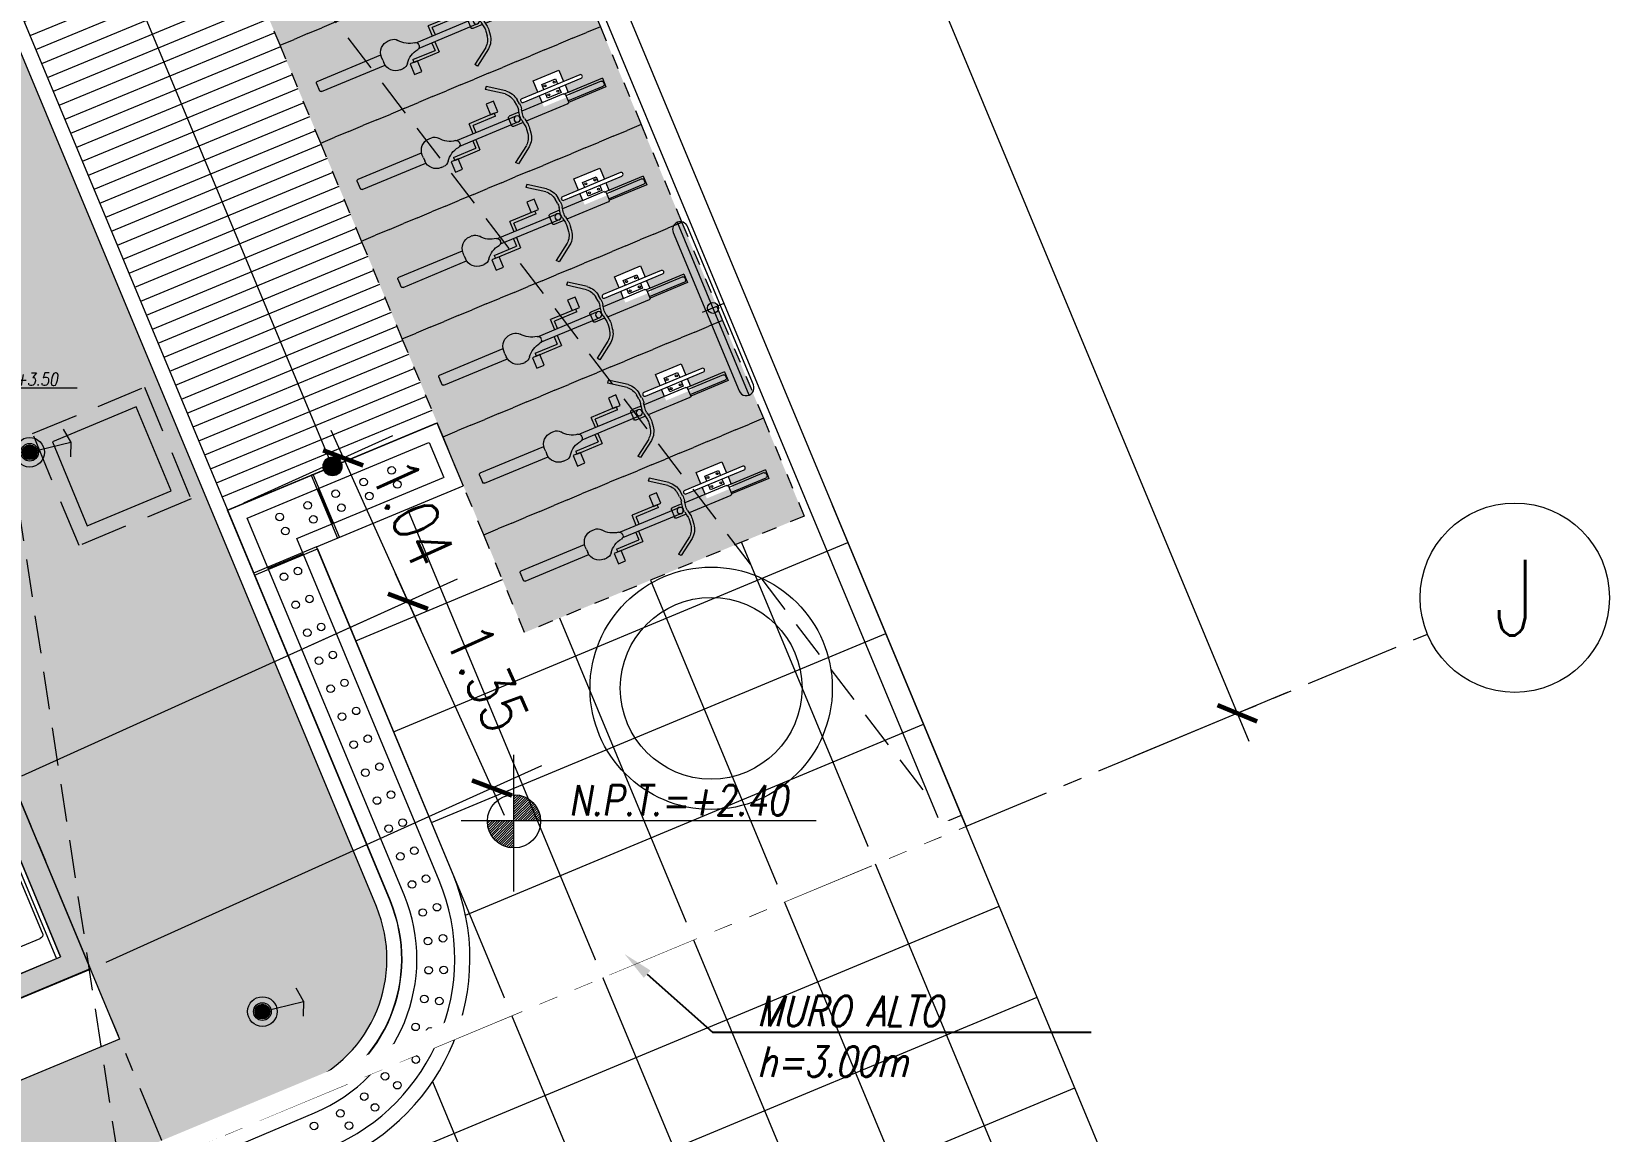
# Model space of a CAD drawing. Header units: millimetres. Extents: x 2471 to 2909, y 1327 to 1568.
# Drawn here: x 2673.05 to 2683.47, y 1413.2 to 1420.47 of the extents above; entities that cross this region are included whole.
import ezdxf
from ezdxf import colors
from ezdxf.entities.mleader import LeaderData, LeaderLine
from ezdxf.enums import TextEntityAlignment as Align
from ezdxf.math import Vec2, Vec3

# ---------------------------------------------------------------- set-up
doc = ezdxf.new("R2010")
doc.units = ezdxf.units.MM
doc.set_wipeout_variables(frame=1)
for name, pattern in [('ACAD_ISO07W100', [3, 0, -3]), ('HIDDEN', [0.375, 0.25, -0.125]), ('HIDDEN2', [0.1875, 0.125, -0.0625]), ('PHANTOM', [2.5, 1.25, -0.25, 0.25, -0.25, 0.25, -0.25])]:
    doc.linetypes.add(name, pattern=pattern)
doc.layers.get('0').update_dxf_attribs({"color": 251, "lineweight": 9})
doc.layers.get('DEFPOINTS').update_dxf_attribs({"color": 251, "lineweight": 9})
for name, color, linetype, lineweight in [('A-04', 251, 'Continuous', 13), ('A-BICICLETAS', 251, 'Continuous', 13), ('A-EJES', 251, 'PHANTOM', 13), ('A-EST HATCH', 251, 'Continuous', 13), ('A-EST PLACAS', 251, 'Continuous', 13), ('A-MOBILIARIO', 251, 'Continuous', 13), ('A-MURO ALTO', 251, 'Continuous', 13), ('A-MURO BAJO', 251, 'Continuous', 13), ('A-MUROS', 251, 'Continuous', 13), ('A-PROYECCIONES', 251, 'HIDDEN', 13), ('A_30_DispositivosElect', 251, 'Continuous', 13), ('A_30_DispositivosSanit', 251, 'Continuous', 13), ('A_50_CotasExter', 251, 'Continuous', 13), ('A_50_TextoIndicaciones', 251, 'Continuous', 13), ('COTAS-EXTER', 251, 'Continuous', 13), ('DLP_VERDE', 251, 'Continuous', 13), ('HATCH', 251, 'Continuous', 13)]:
    doc.layers.add(name, color=color, linetype=linetype, lineweight=lineweight)
doc.styles.add('R80', font='romans.shx', dxfattribs={"width": 0.8, "oblique": 15, "height": 0.1})
doc.styles.add('R80-200', font='romans.shx', dxfattribs={"width": 0.8, "oblique": 10, "height": 0.2})
doc.styles.add('ROMANS', font='romans.shx', dxfattribs={"width": 0.8})
doc.styles.get("Standard").update_dxf_attribs({"font": 'arial.ttf'})
doc.styles.add('TXT_COTAS', font='romans.shx', dxfattribs={"width": 0.8})
doc.dimstyles.new('DLP-COTA 200', dxfattribs={"dimtxt": 0.3, "dimasz": 0.2, "dimexe": 0.36, "dimexo": 0.12, "dimgap": 0.12, "dimtad": 1, "dimzin": 0, "dimdsep": 46, "dimtxsty": 'TXT_COTAS', "dimblk": 'ARCHTICK', "dimcen": 0.18, "dimdle": 0.2, "dimclrd": 256, "dimclre": 256, "dimclrt": 2, "dimadec": 0, "dimazin": 0, "dimtfac": 1, "dimtix": 1, "dimtofl": 0, "dimtmove": 2, "dimatfit": 3, "dimfxl": 0.36, "dimtolj": 1, "dimtzin": 0, "dimlwd": 9, "dimlwe": 9, "dimarcsym": 0})

# ---------------------------------------------------------------- blocks, each defined once
blk = doc.blocks.new('TRAZO 2')
at = {"color": 8}
for p, q in [((105.75, 70.71, 0), (108.456, 64.212, 0)), ((105.15, 70.46, 0), (107.855, 63.962, 0)), ((105.653, 69.252, 0), (108.653, 70.501, 0)), ((107.949, 70.502, 0), (110.256, 64.961, 0)), ((105.403, 69.852, 0), (106.372, 70.256, 0)), ((107.349, 70.252, 0), (109.656, 64.712, 0)), ((106.748, 70.003, 0), (109.056, 64.462, 0)), ((105.903, 68.652, 0), (108.903, 69.901, 0)), ((106.127, 68.042, 0), (109.152, 69.301, 0)), ((106.091, 67.323, 0), (109.402, 68.701, 0)), ((104.804, 66.083, 0), (109.652, 68.1, 0)), ((105.053, 65.483, 0), (109.902, 67.5, 0)), ((105.303, 64.883, 0), (110.151, 66.9, 0)), ((105.91, 66.943, 0), (107.255, 63.712, 0))]:
    blk.add_line(p, q, dxfattribs=at)
blk = doc.blocks.new('_ArchTick')
at = {"color": 0, "linetype": 'ByBlock', "const_width": 0.15}
blk.add_lwpolyline([(-0.5, -0.5), (0.5, 0.5)], dxfattribs=at)
blk = doc.blocks.new('*D868')
at = {"layer": 'COTAS-EXTER', "lineweight": 9, "transparency": 16777216}
for p, q in [((85.823, 84.429), (105.212, 37.854)), ((85.087, 83.906), (86.232, 84.383)), ((104.323, 37.7), (105.468, 38.177))]:
    blk.add_line(p, q, dxfattribs=at)
at = {"layer": 'DEFPOINTS', "color": 0, "transparency": 16777216}
for p in [(84.976, 83.86, 0), (105.136, 38.038), (104.212, 37.654, 0)]:
    blk.add_point(p, dxfattribs=at)
at = {"layer": 'COTAS-EXTER', "lineweight": 9, "transparency": 16777216, "xscale": 0.2, "yscale": 0.2, "zscale": 0.2}
for p, rotation in [((85.899, 84.244), 112.6026596227034), ((105.136, 38.038), 292.6026596227034)]:
    blk.add_blockref('_ArchTick', p, dxfattribs=dict(at, rotation=rotation))
at = {"layer": 'COTAS-EXTER', "color": 2, "transparency": 16777216, "insert": (95.767, 61.245), "char_height": 0.3, "attachment_point": 5, "rotation": 292.6027, "style": 'TXT_COTAS'}
blk.add_mtext('\\A1;50.05', dxfattribs=at)
blk = doc.blocks.new('*D821')
at = {"layer": 'A_50_CotasExter', "lineweight": 9, "transparency": 16777216}
for p, q in [((2676.177, 1415.29), (2675.456, 1416.886)), ((2672.99, 1415.553), (2675.867, 1416.852)), ((2673.546, 1414.322), (2676.423, 1415.621))]:
    blk.add_line(p, q, dxfattribs=at)
at = {"layer": 'DEFPOINTS', "color": 0, "transparency": 16777216}
for p in [(2675.539, 1416.704), (2672.881, 1415.504), (2673.437, 1414.273)]:
    blk.add_point(p, dxfattribs=at)
at = {"layer": 'A_50_CotasExter', "lineweight": 9, "transparency": 16777216, "xscale": 0.2, "yscale": 0.2, "zscale": 0.2}
for p, rotation in [((2675.539, 1416.704), 114.2920970626337), ((2676.094, 1415.472), 294.2920970626337)]:
    blk.add_blockref('_ArchTick', p, dxfattribs=dict(at, rotation=rotation))
at = {"layer": 'A_50_CotasExter', "color": 2, "transparency": 16777216, "insert": (2676.063, 1416.199), "char_height": 0.3, "attachment_point": 5, "rotation": 294.2921, "style": 'TXT_COTAS'}
blk.add_mtext('\\A1;1.35', dxfattribs=at)
blk = doc.blocks.new('*D822')
at = {"layer": 'A_50_CotasExter', "lineweight": 9, "transparency": 16777216}
for p, q in [((2675.029, 1417.833), (2675.621, 1416.521)), ((2674.455, 1417.355), (2675.439, 1417.799)), ((2674.883, 1416.408), (2675.867, 1416.852))]:
    blk.add_line(p, q, dxfattribs=at)
at = {"layer": 'DEFPOINTS', "color": 0, "transparency": 16777216}
for p in [(2674.346, 1417.305, 0), (2675.539, 1416.704), (2674.773, 1416.358)]:
    blk.add_point(p, dxfattribs=at)
at = {"layer": 'A_50_CotasExter', "lineweight": 9, "transparency": 16777216, "xscale": 0.2, "yscale": 0.2, "zscale": 0.2}
for p, rotation in [((2675.111, 1417.651), 114.2920970594657), ((2675.539, 1416.704), 294.2920970594657)]:
    blk.add_blockref('_ArchTick', p, dxfattribs=dict(at, rotation=rotation))
at = {"layer": 'A_50_CotasExter', "color": 2, "transparency": 16777216, "insert": (2675.571, 1417.288), "char_height": 0.3, "attachment_point": 5, "rotation": 294.2921, "style": 'TXT_COTAS'}
blk.add_mtext('\\A1;1.04', dxfattribs=at)
blk = doc.blocks.new('IS_PLANTA GENERAL')
for p, q in [((47.007, -124.284), (48.391, -123.708)), ((48.391, -123.708), (48.564, -124.123)), ((47.139, -124.337), (48.338, -123.838)), ((48.34, -123.837), (48.436, -124.068)), ((47.574, -124.048), (47.56, -124.054)), ((47.56, -124.054), (47.734, -124.469)), ((47.747, -124.463), (47.574, -124.048)), ((47.596, -124.526), (48.564, -124.123)), ((47.605, -124.143), (47.701, -124.374)), ((48.082, -126.863), (47.008, -124.284)), ((48.175, -126.824), (47.139, -124.337)), ((47.734, -124.469), (47.747, -124.463)), ((47.596, -124.526), (47.181, -124.699)), ((47.187, -124.713), (47.602, -124.54)), ((47.276, -124.668), (47.507, -124.572)), ((48.498, -126.69), (47.596, -124.526)), ((47.602, -124.54), (47.596, -124.526)), ((47.181, -124.699), (47.187, -124.713)), ((46.621, -128.561), (47.545, -128.17)), ((46.751, -128.614), (47.583, -128.262))]:
    blk.add_line(p, q)
at = {"ltscale": 5}
for p, q in [((47.466, -124.472), (48.434, -124.069)), ((48.405, -126.728), (47.466, -124.472))]:
    blk.add_line(p, q, dxfattribs=at)
for centre in [(47.907, -124.099), (48.092, -124.022), (47.722, -124.176), (47.945, -124.191), (48.13, -124.114), (47.538, -124.253), (47.761, -124.268), (47.353, -124.329), (47.576, -124.345), (47.391, -124.422), (47.381, -124.724), (47.473, -124.686), (47.458, -124.909), (47.55, -124.87), (47.535, -125.093), (47.627, -125.055), (47.704, -125.24), (47.612, -125.278), (47.781, -125.424), (47.689, -125.463), (47.765, -125.647), (47.858, -125.609), (47.842, -125.832), (47.935, -125.793), (48.012, -125.978), (47.919, -126.017), (48.088, -126.163), (47.996, -126.201), (48.073, -126.386), (48.165, -126.347), (48.15, -126.57), (48.242, -126.532), (48.227, -126.755), (48.319, -126.717), (48.391, -126.905), (48.298, -126.94), (48.431, -127.11), (48.332, -127.129), (48.336, -127.321), (48.436, -127.319), (48.308, -127.511), (48.407, -127.525), (48.25, -127.695), (48.346, -127.725), (48.163, -127.866), (48.252, -127.911), (48.049, -128.021), (47.911, -128.155), (48.13, -128.08), (47.754, -128.266), (47.982, -128.227), (47.58, -128.349), (47.811, -128.347)]:
    blk.add_circle(centre, 0.025)
for radius in [0.8, 0.6]:
    blk.add_circle((50.202, -125.46), radius, dxfattribs=at)
blk.add_arc((47.159, -127.247), 1.35, 292.713, 22.6148, dxfattribs=at)
for radius, start in [(1.45, 292.7204), (1, 292.6789), (1.1, 292.6903)]:
    blk.add_arc((47.159, -127.247), radius, start, 22.6148)
blk = doc.blocks.new('SIM NIVEL PLANTA')
at = {"linetype": 'Continuous'}
h = blk.add_hatch(dxfattribs=at)
h.set_pattern_fill('_USER', color=256, scale=0.099996, angle=45, style=0, pattern_type=0)
h.set_pattern_definition([(45, (35396.10581, 26516.4892), (-0.0707080889, 0.0707080889), [])])
h.paths.add_polyline_path([(-17.032, 0), (-15.532, 0, 0.409209), (-17.032, 1.474)])
h.paths.add_polyline_path([(-18.532, 0, 0.419236), (-17.032, -1.526), (-17.032, 0)])
for p, q in [((-17.032, -3.975), (-17.032, 3.716)), ((0, 0), (-20, 0))]:
    blk.add_line(p, q)
blk.add_circle((-17.032, -0.026), 1.5, dxfattribs=at)
at = {"style": 'R80'}
blk.add_attdef('N.P.T.+0.00', text='', height=2.03, dxfattribs=at).set_placement((-7.766, 2.015), align=Align.MIDDLE_CENTER)
blk = doc.blocks.new('A$C9cc34060')
at = {"layer": 'A-EST HATCH'}
h = blk.add_hatch(color=256, dxfattribs=at)
h.dxf.hatch_style = 1
h.paths.add_polyline_path([(39.55, 0.06), (39.55, 6.125), (38.05, 6.125), (38.05, 5.375), (37.9, 5.375), (37.9, 6.325), (39.7, 6.325), (39.7, 5.45), (41.2, 5.45), (41.2, 5.95), (41.35, 5.95), (41.35, 5.25), (39.7, 5.25), (39.7, 0.06)])
h.paths.add_polyline_path([(18.45, 10.125), (20.05, 10.125), (20.05, 13.225), (18.85, 13.225), (18.85, 13.375), (20.2, 13.375), (20.2, 9.975), (18.45, 9.975)])
h.paths.add_polyline_path([(17.65, 13.375), (17.5, 13.375), (17.5, 9.975), (17.65, 9.975)])
h.paths.add_polyline_path([(12.15, 13.85), (11.85, 13.85), (11.85, 13.7), (12, 13.7), (12, 10.625), (12.15, 10.625)])
h.paths.add_polyline_path([(15.1, 13.225), (15.1, 10.125), (16.7, 10.125), (16.7, 9.975), (14.95, 9.975), (14.95, 13.375), (16.3, 13.375), (16.3, 13.225)])
h.paths.add_polyline_path([(5.85, 13.7), (5.25, 13.7), (5.25, 13.85), (6, 13.85), (6, 10.45), (4.85, 10.45), (4.85, 10.6), (5.85, 10.6)])
h.paths.add_polyline_path([(4.05, 13.85), (4.05, 10.45), (3.9, 10.45), (3.9, 13.85)])
h.paths.add_polyline_path([(3.1, 10.6), (1.5, 10.6), (1.5, 13.7), (2.7, 13.7), (2.7, 13.85), (1.35, 13.85), (1.35, 10.45), (3.1, 10.45)])
h.paths.add_polyline_path([(5.85, 0.15), (5.25, 0.15), (5.25, 0), (6, 0), (6, 3.4), (4.85, 3.4), (4.85, 3.25), (5.85, 3.25)])
h.paths.add_polyline_path([(4.05, 0), (4.05, 3.4), (3.9, 3.4), (3.9, 0)])
h.paths.add_polyline_path([(3.1, 3.25), (1.5, 3.25), (1.5, 0.15), (2.7, 0.15), (2.7, 0), (1.35, 0), (1.35, 3.4), (3.1, 3.4)])
h.paths.add_polyline_path([(8.7, 3.5), (8.85, 3.5), (8.85, 0.15), (9, 0.15), (9, 0), (8.7, 0)])
h.paths.add_polyline_path([(18.45, 3.725), (20.05, 3.725), (20.05, 0.625), (18.85, 0.625), (18.85, 0.475), (20.2, 0.475), (20.2, 3.875), (18.45, 3.875)])
h.paths.add_polyline_path([(17.65, 0.475), (17.5, 0.475), (17.5, 3.875), (17.65, 3.875)])
h.paths.add_polyline_path([(12.15, 0), (11.85, 0), (11.85, 0.15), (12, 0.15), (12, 3.225), (12.15, 3.225)])
h.paths.add_polyline_path([(15.1, 0.625), (15.1, 3.725), (16.7, 3.725), (16.7, 3.875), (14.95, 3.875), (14.95, 0.475), (16.3, 0.475), (16.3, 0.625)])
h.paths.add_polyline_path([(31.6, 10.125), (30, 10.125), (30, 13.225), (31.2, 13.225), (31.2, 13.375), (29.85, 13.375), (29.85, 9.975), (31.6, 9.975)])
h.paths.add_polyline_path([(32.4, 13.375), (32.55, 13.375), (32.55, 9.975), (32.4, 9.975)])
h.paths.add_polyline_path([(38.2, 13.85), (38.2, 13.7), (38.05, 13.7), (38.05, 10.625), (37.9, 10.625), (37.9, 13.85)])
h.paths.add_polyline_path([(34.95, 13.225), (34.95, 10.125), (33.35, 10.125), (33.35, 9.975), (35.1, 9.975), (35.1, 13.375), (33.75, 13.375), (33.75, 13.225)])
h.paths.add_polyline_path([(39.7, 8.6), (41.35, 8.6), (41.35, 7.9), (41.2, 7.9), (41.2, 8.4), (39.7, 8.4), (39.7, 7.525), (37.9, 7.525), (37.9, 8.475), (38.05, 8.475), (38.05, 7.725), (39.55, 7.725), (39.55, 13.79), (39.7, 13.79)])
h.paths.add_polyline_path([(44.2, 13.7), (44.8, 13.7), (44.8, 13.85), (44.05, 13.85), (44.05, 10.45), (45.2, 10.45), (45.2, 10.6), (44.2, 10.6)])
h.paths.add_polyline_path([(46, 13.85), (46, 10.45), (46.15, 10.45), (46.15, 13.85)])
h.paths.add_polyline_path([(46.95, 10.6), (48.55, 10.6), (48.55, 13.7), (47.35, 13.7), (47.35, 13.85), (48.7, 13.85), (48.7, 10.45), (46.95, 10.45)])
h.paths.add_polyline_path([(46, 0), (46, 3.4), (46.15, 3.4), (46.15, 0)])
h.paths.add_polyline_path([(46.95, 3.25), (48.55, 3.25), (48.55, 0.15), (47.35, 0.15), (47.35, 0), (48.7, 0), (48.7, 3.4), (46.95, 3.4)])
h.paths.add_polyline_path([(41.35, 3.5), (41.2, 3.5), (41.2, 0.15), (41.05, 0.15), (41.05, 0), (41.35, 0)])
h.paths.add_polyline_path([(31.6, 3.725), (30, 3.725), (30, 0.625), (31.2, 0.625), (31.2, 0.475), (29.85, 0.475), (29.85, 3.875), (31.6, 3.875)])
h.paths.add_polyline_path([(32.4, 0.475), (32.55, 0.475), (32.55, 3.875), (32.4, 3.875)])
h.paths.add_polyline_path([(37.9, 0), (38.2, 0), (38.2, 0.15), (38.05, 0.15), (38.05, 3.225), (37.9, 3.225)])
h.paths.add_polyline_path([(34.95, 0.625), (34.95, 3.725), (33.35, 3.725), (33.35, 3.875), (35.1, 3.875), (35.1, 0.475), (33.75, 0.475), (33.75, 0.625)])
h.paths.add_polyline_path([(10.35, 6.325), (12.15, 6.325), (12.15, 5.375), (12, 5.375), (12, 6.125), (10.5, 6.125), (10.5, 0.06), (10.35, 0.06), (10.35, 5.25), (8.7, 5.25), (8.7, 5.95), (8.85, 5.95), (8.85, 5.45), (10.35, 5.45)])
h.paths.add_polyline_path([(44.05, 0), (44.05, 3.4), (45.2, 3.4), (45.2, 3.25), (44.2, 3.25), (44.2, 0.15), (44.8, 0.15), (44.8, 0)])
h.paths.add_polyline_path([(46.953, 8.35), (47.1, 8.35), (47.1, 9.55), (44.95, 9.55), (44.95, 9.4), (45.4, 9.4), (45.4, 7.8), (45.6, 7.8), (45.6, 9.4), (46.95, 9.4), (46.95, 8.35)], flags=17)
h.paths.add_polyline_path([(46.953, 5.5), (47.1, 5.5), (47.1, 4.3), (44.95, 4.3), (44.95, 4.45), (45.4, 4.45), (45.4, 6.05), (45.6, 6.05), (45.6, 4.45), (46.95, 4.45), (46.95, 5.5)], flags=17)
h.paths.add_polyline_path([(41.2, 7), (44.05, 7), (44.05, 9.55), (44.2, 9.55), (44.2, 7), (46.95, 7), (46.95, 7.6), (47.1, 7.6), (47.1, 7), (49.85, 7), (49.85, 11.05), (50.05, 11.05), (50.05, 2.8), (49.85, 2.8), (49.85, 6.85), (47.1, 6.85), (47.1, 6.25), (46.95, 6.25), (46.95, 6.85), (44.2, 6.85), (44.2, 4.3), (44.05, 4.3), (44.05, 6.85), (41.2, 6.85)])
h.paths.add_polyline_path([(26, 1.025), (23.35, 1.025), (23.35, 3.675), (25.7, 3.675), (25.7, 4.225), (26, 4.225), (26, 4.375), (25.55, 4.375), (25.55, 3.825), (23.35, 3.825), (23.35, 6.175), (24.55, 6.175), (24.55, 6.325), (23.2, 6.325), (23.2, 0.875), (26, 0.875)])
h.paths.add_polyline_path([(41.35, 13.85), (41.35, 10.35), (41.2, 10.35), (41.2, 13.7), (41.05, 13.7), (41.05, 13.85)])
h.paths.add_polyline_path([(10.35, 13.79), (10.35, 8.6), (8.7, 8.6), (8.7, 7.9), (8.85, 7.9), (8.85, 8.4), (10.35, 8.4), (10.35, 7.525), (12.15, 7.525), (12.15, 8.475), (12, 8.475), (12, 7.725), (10.5, 7.725), (10.5, 13.79)])
h.paths.add_polyline_path([(2.95, 7), (0.15, 7), (0.15, 11.05), (0, 11.05), (0, 2.8), (0.15, 2.8), (0.15, 6.85), (2.95, 6.85), (2.95, 6.25), (3.1, 6.25), (3.1, 6.85), (5.85, 6.85), (5.85, 4.3), (6, 4.3), (6, 6.85), (8.85, 6.85), (8.85, 7), (6, 7), (6, 9.55), (5.85, 9.55), (5.85, 7), (3.1, 7), (3.1, 7.6), (2.95, 7.6)])
h.paths.add_polyline_path([(8.7, 13.85), (9, 13.85), (9, 13.7), (8.85, 13.7), (8.85, 10.35), (8.7, 10.35)])
h.paths.add_polyline_path([(3.097, 8.35), (2.95, 8.35), (2.95, 9.55), (5.1, 9.55), (5.1, 9.4), (4.65, 9.4), (4.65, 7.8), (4.45, 7.8), (4.45, 9.4), (3.1, 9.4), (3.1, 8.35)], flags=17)
h.paths.add_polyline_path([(3.097, 5.5), (2.95, 5.5), (2.95, 4.3), (5.1, 4.3), (5.1, 4.45), (4.65, 4.45), (4.65, 6.05), (4.45, 6.05), (4.45, 4.45), (3.1, 4.45), (3.1, 5.5)], flags=17)
h.paths.add_polyline_path([(23.35, 7.525), (23.2, 7.525), (23.2, 11.225), (23.35, 11.225)])
h.paths.add_polyline_path([(29, 4.775), (29, 4.925), (27.2, 4.925), (27.2, 6.175), (29.75, 6.175), (29.75, 4.775), (29.9, 4.775), (29.9, 6.175), (33.25, 6.175), (33.25, 4.775), (33.45, 4.775), (33.45, 6.175), (37, 6.175), (37, 6.325), (27, 6.325), (27, 4.775)])
h.paths.add_polyline_path([(27, 4.75), (27, 0.475), (27.85, 0.475), (27.85, 0.625), (27.15, 0.625), (27.15, 4.75)])
h.paths.add_polyline_path([(21.05, 4.775), (21.05, 4.925), (22.85, 4.925), (22.85, 6.175), (20.3, 6.175), (20.3, 4.775), (20.15, 4.775), (20.15, 6.175), (16.8, 6.175), (16.8, 4.775), (16.6, 4.775), (16.6, 6.175), (13.05, 6.175), (13.05, 6.325), (23.05, 6.325), (23.05, 4.775)])
h.paths.add_polyline_path([(23.05, 4.75), (23.05, 0.475), (22.2, 0.475), (22.2, 0.625), (22.9, 0.625), (22.9, 4.75)])
h.paths.add_polyline_path([(22.875, 8.925), (22.45, 8.925), (22.45, 7.525), (13.05, 7.525), (13.05, 7.675), (16.6, 7.675), (16.6, 9.075), (16.8, 9.075), (16.8, 7.675), (19.7, 7.675), (19.7, 9.075), (19.85, 9.075), (19.85, 7.675), (22.25, 7.675), (22.25, 8.925), (20.6, 8.925), (20.6, 9.075), (22.875, 9.075)])
h.paths.add_polyline_path([(22.9, 13.225), (22.2, 13.225), (22.2, 13.375), (23.05, 13.375), (23.05, 7.525), (22.9, 7.525)])
h.paths.add_polyline_path([(27.15, 7.525), (25.15, 7.525), (25.15, 7.675), (27, 7.675), (27, 11.075), (25.15, 11.075), (25.15, 11.225), (27, 11.225), (27, 13.375), (27.85, 13.375), (27.85, 13.225), (27.15, 13.225)])
h.paths.add_polyline_path([(27.175, 9.075), (29.45, 9.075), (29.45, 8.925), (27.8, 8.925), (27.8, 7.675), (30.2, 7.675), (30.2, 9.075), (30.35, 9.075), (30.35, 7.675), (33.25, 7.675), (33.25, 9.075), (33.45, 9.075), (33.45, 7.675), (37, 7.675), (37, 7.525), (27.6, 7.525), (27.6, 8.925), (27.175, 8.925)])
at = {"layer": 'A-EST PLACAS'}
blk.add_lwpolyline([(3.1, 3.25), (1.5, 3.25), (1.5, 0.15), (2.7, 0.15), (2.7, 0), (1.35, 0), (1.35, 3.4), (3.1, 3.4)], close=True, dxfattribs=at)
blk = doc.blocks.new('A$C77AB7FBD')
at = {"linetype": 'Continuous'}
for p, q in [((0, 0), (0, 1.9)), ((0.9, 1.9), (0, 1.9)), ((0.9, 0), (0.9, 1.9)), ((0.9, 1.87), (0, 1.87)), ((0.164, 1.57), (0.164, 1.822)), ((0.191, 1.849), (0.712, 1.849)), ((0.739, 1.822), (0.739, 1.558)), ((0.6, 1.57), (0, 1.57)), ((0.6, 1.27), (0.6, 1.57)), ((0.9, 1.27), (0.6, 1.57)), ((0.6, 1.52), (0, 1.52)), ((0.712, 1.532), (0.638, 1.532)), ((0.9, 1.27), (0.6, 1.27)), ((0.9, 0), (0, 0))]:
    blk.add_line(p, q, dxfattribs=at)
for centre, start, end in [((0.191, 1.822), 90, 180), ((0.712, 1.822), 0, 90), ((0.712, 1.558), 270, 0)]:
    blk.add_arc(centre, 0.0267, start, end, dxfattribs=at)
blk = doc.blocks.new('TE-P1')
at = {"layer": 'A-MUROS'}
for p, q in [((1.35, 0.6), (1.35, -2.8)), ((1.5, 0.25), (1.5, -2.65)), ((2.7, -2.65), (1.5, -2.65)), ((2.7, -2.8), (1.35, -2.8))]:
    blk.add_line(p, q, dxfattribs=at)
blk.add_blockref('A$C9cc34060', (0, -2.8))
at = {"layer": 'A-MOBILIARIO', "xscale": -1, "rotation": 180}
blk.add_blockref('A$C77AB7FBD', (1.5, -0.75), dxfattribs=at)
blk = doc.blocks.new('cajas drenaje pluvial')
at = {"linetype": 'HIDDEN', "ltscale": 1.25, "elevation": 0}
blk.add_lwpolyline([(12.712, 8.12), (12.405, 8.859), (13.143, 9.166), (13.451, 8.428)], close=True, dxfattribs=at)
at = {"elevation": 0}
blk.add_lwpolyline([(13.32, 8.481), (13.089, 9.035), (12.535, 8.805), (12.766, 8.251)], close=True, dxfattribs=at)
blk = doc.blocks.new('BICICLETA')
at = {"ltscale": 0.1}
for p, q in [((-0.035, 0), (-0.035, -0.304)), ((0.035, 0), (-0.035, 0)), ((0.035, 0), (0.035, -0.306)), ((-0.022, -0.304), (-0.022, -0.016)), ((-0.01, -0.004), (0.007, -0.004)), ((0.019, -0.016), (0.019, -0.304)), ((-0.043, -0.315), (-0.043, -0.654)), ((0.028, -0.304), (-0.031, -0.304)), ((0.04, -0.315), (0.04, -0.654)), ((-0.229, -0.706), (-0.317, -0.831)), ((-0.101, -0.65), (-0.136, -0.654)), ((-0.098, -0.673), (-0.133, -0.677)), ((-0.023, -0.681), (-0.063, -0.674)), ((-0.023, -0.657), (-0.058, -0.651)), ((-0.043, -0.678), (-0.043, -0.756)), ((-0.025, -0.709), (-0.025, -1.188)), ((0.02, -0.657), (0.055, -0.651)), ((0.02, -0.681), (0.06, -0.674)), ((0.022, -0.709), (0.022, -1.188)), ((0.04, -0.678), (0.04, -0.756)), ((0.095, -0.673), (0.13, -0.677)), ((0.098, -0.65), (0.133, -0.654)), ((0.227, -0.706), (0.314, -0.831)), ((-0.211, -0.721), (-0.299, -0.846)), ((0.028, -0.767), (-0.031, -0.767)), ((0.208, -0.721), (0.296, -0.846)), ((-0.317, -0.831), (-0.299, -0.846)), ((0.082, -0.852), (0.082, -1.034)), ((0.082, -0.852), (0.105, -0.852)), ((0.105, -0.852), (0.105, -1.057)), ((0.314, -0.831), (0.296, -0.846)), ((-0.025, -1.057), (-0.108, -1.057)), ((-0.108, -1.262), (-0.108, -1.057)), ((0.022, -1.034), (0.082, -1.034)), ((0.022, -1.057), (0.105, -1.057)), ((-0.085, -1.262), (-0.085, -1.081)), ((-0.025, -1.081), (-0.085, -1.081)), ((-0.006, -1.178), (-0.001, -1.178)), ((0.003, -1.178), (-0.001, -1.178)), ((-0.085, -1.262), (-0.108, -1.262)), ((-0.119, -1.378), (-0.119, -1.358)), ((0.116, -1.378), (0.116, -1.358)), ((-0.043, -1.988), (-0.043, -1.47)), ((-0.001, -1.472), (-0.025, -1.472)), ((-0.001, -1.472), (0.022, -1.472)), ((0.04, -1.988), (0.04, -1.47)), ((0.028, -2), (-0.031, -2)), ((0.007, -2), (-0.01, -2))]:
    blk.add_line(p, q, dxfattribs=at)
for points in [[(0.19, -0.822), (0.19, -0.882), (0.105, -0.882), (0.105, -0.822)], [(-0.193, -1.292), (-0.193, -1.233), (-0.108, -1.233), (-0.108, -1.292)]]:
    blk.add_lwpolyline(points, close=True, dxfattribs=at)
blk.add_circle((-0.001, -0.709), 0.0235, dxfattribs=at)
for centre, radius, start, end in [((-0.01, -0.016), 0.0117, 90, 180), ((0.007, -0.016), 0.0117, 0, 90), ((-0.031, -0.315), 0.0117, 90, 180), ((0.028, -0.315), 0.0117, 0, 90), ((-0.119, -0.794), 0.141, 96.8875, 141.5162), ((-0.119, -0.794), 0.117, 96.8875, 141.5162), ((-0.084, -0.789), 0.141, 79.5721, 96.8875), ((-0.084, -0.789), 0.117, 79.5721, 96.8875), ((-0.001, -0.542), 0.117, 259.5721, 280.4279), ((-0.001, -0.566), 0.117, 259.5721, 280.4279), ((0.081, -0.789), 0.141, 83.1125, 100.4279), ((0.081, -0.789), 0.117, 83.1125, 100.4279), ((0.116, -0.794), 0.117, 38.4838, 83.1125), ((0.116, -0.794), 0.141, 38.4838, 83.1125), ((-0.031, -0.756), 0.0117, 180, 270), ((0.028, -0.756), 0.0117, 270, 0), ((-0.006, -1.202), 0.0235, 90, 172.7262), ((0.003, -1.202), 0.0235, 7.2738, 90), ((-0.192, -1.178), 0.164, 306.3265, 352.7262), ((0.189, -1.178), 0.164, 187.2738, 233.6735), ((-0.06, -1.358), 0.0587, 126.3265, 180), ((-0.025, -1.378), 0.0939, 180, 270), ((0.022, -1.378), 0.0939, 270, 0), ((0.057, -1.358), 0.0587, 0, 53.6735), ((-0.031, -1.988), 0.0117, 180, 270), ((0.028, -1.988), 0.0117, 270, 0)]:
    blk.add_arc(centre, radius, start, end, dxfattribs=at)
blk = doc.blocks.new('ESTAC_BICICLETA')
at = {"layer": 'HATCH'}
h = blk.add_hatch(color=254, dxfattribs=at)
h.dxf.hatch_style = 1
h.paths.add_polyline_path([(0, 0), (0.7, 0), (0.7, -2), (0, -2)])
blk.add_wipeout([(0.16, -0.363), (0.24, -0.363), (0.24, -0.248), (0.242, -0.243), (0.246, -0.238), (0.252, -0.236), (0.258, -0.237), (0.263, -0.242), (0.265, -0.248), (0.265, -0.363), (0.345, -0.363), (0.345, -0.548), (0.265, -0.548), (0.265, -0.663), (0.263, -0.669), (0.259, -0.673), (0.252, -0.675), (0.246, -0.673), (0.241, -0.668), (0.24, -0.663), (0.24, -0.548), (0.16, -0.548)])
at = {"layer": 'A-BICICLETAS', "color": 251, "linetype": 'HIDDEN2', "ltscale": 0.5}
blk.add_lwpolyline([(0, 0), (0.7, 0), (0.7, -2), (0, -2)], close=True, dxfattribs=at)
at = {"layer": 'A-MOBILIARIO', "color": 6, "linetype": 'Continuous'}
blk.add_lwpolyline([(0.24, -0.248), (0.24, -0.663, 1), (0.265, -0.663), (0.265, -0.248, 1)], format="xyb", close=True, dxfattribs=at)
at = {"layer": 'A-MOBILIARIO', "color": 4, "linetype": 'Continuous'}
for points in [[(0.24, -0.548), (0.16, -0.548), (0.16, -0.363), (0.24, -0.363)], [(0.24, -0.504), (0.204, -0.504), (0.204, -0.407), (0.24, -0.407)], [(0.265, -0.363), (0.319, -0.363)], [(0.265, -0.407), (0.301, -0.407), (0.301, -0.504), (0.265, -0.504)], [(0.315, -0.548), (0.265, -0.548)]]:
    blk.add_lwpolyline(points, dxfattribs=at)
at = {"layer": 'A-MOBILIARIO', "color": 7, "linetype": 'Continuous'}
for centre in [(0.22, -0.423), (0.22, -0.488), (0.285, -0.423), (0.285, -0.488)]:
    blk.add_circle(centre, 0.00659, dxfattribs=at)
at = {"layer": 'A-BICICLETAS', "xscale": -0.8780487806474042, "yscale": 0.8780487806474041, "zscale": 0.878048780647404, "rotation": 0.003284121983559984}
blk.add_blockref('BICICLETA', (0.35, -0.119), dxfattribs=at)
blk = doc.blocks.new('*U252')
at = {"layer": 'A-BICICLETAS'}
blk.add_blockref('ESTAC_BICICLETA', (-0.315, 0.9), dxfattribs=at)
blk = doc.blocks.new('*U253')
at = {"color": 0, "linetype": 'ByBlock', "lineweight": -2, "transparency": 16777216}
blk.add_blockref('*U252', (14.7, 0), dxfattribs=at)
blk.add_blockref('*U252', (15.4, 0), dxfattribs=at)
blk.add_blockref('*U252', (16.1, 0), dxfattribs=at)
blk.add_blockref('*U252', (16.8, 0), dxfattribs=at)
blk.add_blockref('*U252', (17.5, 0), dxfattribs=at)
blk.add_blockref('*U252', (18.2, 0), dxfattribs=at)
blk.add_blockref('*U252', (18.9, 0), dxfattribs=at)
blk = doc.blocks.new('LUMINARIA 41W')
at = {"layer": 'A_30_DispositivosElect'}
for p, q in [((0.623, 0), (-0.611, 0)), ((0, 0.077), (0, -0.077))]:
    blk.add_line(p, q, dxfattribs=at)
for points in [[(0.572, 0.051), (-0.561, 0.051)], [(-0.561, -0.051), (0.572, -0.051)]]:
    blk.add_lwpolyline(points, dxfattribs=at)
blk.add_circle((0, 0), 0.0361, dxfattribs=at)
for centre, start, end in [((-0.561, 0), 90, 270), ((0.572, 0), 270, 90)]:
    blk.add_arc(centre, 0.0509, start, end, dxfattribs=at)
blk = doc.blocks.new('L10')
at = {"layer": 'A_30_DispositivosElect'}
blk.add_hatch(color=256, dxfattribs=at).paths.add_polyline_path([(-0.0244, 0, 1), (0.0244, 0, 1)])
for p, q in [((-0.0002, 0.1399), (-0.0475, 0.1271)), ((-0.0002, 0.1399), (0.0471, 0.1272)), ((0, 0), (0, 0.1399))]:
    blk.add_line(p, q, dxfattribs=at)
for radius in [0.0488, 0.0292, 0.0244]:
    blk.add_circle((0, 0), radius, dxfattribs=at)
blk = doc.blocks.new('A$C64a6e5d1')
at = {"layer": 'A-EJES', "ltscale": 0.5}
for p, q in [((95.008, 42.488, 0), (100.004, 30.486, 0)), ((82.527, 28.626), (106.391, 38.561))]:
    blk.add_line(p, q, dxfattribs=at)
at = {"layer": 'A-EJES', "linetype": 'Continuous'}
blk.add_circle((106.968, 38.801), 0.625, dxfattribs=at)
at = {"layer": 'A-EJES', "color": 1, "linetype": 'Continuous', "style": 'ROMANS', "width": 0.8}
blk.add_text('J', height=0.5, dxfattribs=at).set_placement((106.968, 38.801), align=Align.MIDDLE_CENTER)
at = {"layer": 'COTAS-EXTER'}
dim = blk.add_aligned_dim(p1=(84.976, 83.86, 0), p2=(104.212, 37.654, 0), distance=1, dimstyle='DLP-COTA 200', dxfattribs=at)
dim.commit()
dim.dimension.update_dxf_attribs({"geometry": '*D868', "text_midpoint": (95.767, 61.245, 0)})

msp = doc.modelspace()

# ---------------------------------------------------------------- block references
at = {"color": 1}
msp.add_blockref('A$C64a6e5d1', (2575.879, 1377.927), dxfattribs=at)
at = {"rotation": 0.008731308866726288}
msp.add_blockref('TRAZO 2', (2569.802, 1346.575, 0), dxfattribs=at)
at = {"layer": 'A_30_DispositivosSanit'}
msp.add_blockref('IS_PLANTA GENERAL', (2627.339, 1541.59), dxfattribs=at)
at = {"layer": 'A_50_TextoIndicaciones'}
ref = msp.add_blockref('SIM NIVEL PLANTA', (2678.235, 1415.255), dxfattribs=dict(at, xscale=0.1171875000000001, yscale=0.1171875000000001, zscale=0.1171875000000001))
ref.add_attrib('N.P.T.+0.00', 'N.P.T.=+2.40', dxfattribs={"layer": '0', "height": 0.2, "rotation": 0, "style": 'R80-200', "oblique": 10, "width": 0.8}).set_placement((2677.325, 1415.491), align=Align.TOP_CENTER)

# ---------------------------------------------------------------- dimensions: what is measured, and where the dimension line sits
at = {"layer": 'A_50_CotasExter'}
for p1, p2, distance, picture, middle in [((2674.346, 1417.305, 0), (2674.773, 1416.358), 0.84, '*D822', (2675.571, 1417.288)), ((2673.437, 1414.273), (2672.881, 1415.504), -2.916, '*D821', (2676.063, 1416.199))]:
    dim = msp.add_aligned_dim(p1=p1, p2=p2, distance=distance, dimstyle='DLP-COTA 200', dxfattribs=at)
    dim.commit()
    dim.dimension.update_dxf_attribs({"geometry": picture, "text_midpoint": middle})

# ---------------------------------------------------------------- next in the draw order: block references
at = {"color": 251, "rotation": 112.6026590601812}
msp.add_blockref('TE-P1', (2671.376, 1411.953), dxfattribs=at)

# ---------------------------------------------------------------- next in the draw order: hatches: boundary and pattern name
at = {"layer": 'DLP_VERDE'}
h = msp.add_hatch(dxfattribs=at)
h.set_pattern_fill('AR-SAND', color=256, scale=0.0035, angle=215)
h.set_pattern_definition([(252.5, (-223918.54188, -8186702.85172), (0.1028379063742, -0.1371042579803), [0, -0.135128, 0, -0.15113, 0, -0.1444625]), (222.5, (-223918.54188, -8186702.85172), (0.0150241246165, -0.2957586482646), [0, -0.072898, 0, -0.121793, 0, -0.0466725]), (182.5, (-223918.45231, -8186702.789), (-0.226491538642, -0.159205150185), [0, -0.04445, 0, -0.16002, 0, -0.208915]), (172.5, (-223918.45231, -8186702.789), (-0.174160637763, -0.217199849944), [0, -0.022225, 0, -0.104902, 0, -0.120015])])
edge = h.paths.add_edge_path()
edge.add_line((2672.253, 1412.433), (2674.847, 1413.512))
edge.add_arc((2674.5, 1414.342), 0.9, 292.6789, 382.6148)
edge.add_line((2675.331, 1414.689), (2666.181, 1436.653))
edge.add_arc((2665.35, 1436.307), 0.9, 22.6025, 112.6101)
edge.add_line((2665.004, 1437.138), (2664.081, 1436.754))
edge.add_line((2664.081, 1436.754), (2673.635, 1413.814))
edge.add_line((2673.635, 1413.814), (2671.973, 1413.122))
edge.add_line((2671.973, 1413.122), (2672.253, 1412.433))

# ---------------------------------------------------------------- next in the draw order: linework, layer by layer
at = {"layer": 'A-MURO BAJO', "elevation": 0}
for points in [[(2671.369, 1411.951), (2674.885, 1413.42, 0.413886), (2675.423, 1414.727), (2666.273, 1436.692, 0.414252), (2664.966, 1437.231), (2664.043, 1436.846), (2673.441, 1414.277), (2670.852, 1413.197)], [(2672.253, 1412.433), (2674.847, 1413.512, 0.413886), (2675.331, 1414.689), (2666.181, 1436.653, 0.414252), (2665.004, 1437.138), (2664.081, 1436.754), (2673.635, 1413.814), (2671.973, 1413.122)]]:
    msp.add_lwpolyline(points, format="xyb", close=True, dxfattribs=at)

# ---------------------------------------------------------------- next in the draw order: block references
msp.add_blockref('cajas drenaje pluvial', (2660.656, 1408.952))

# ---------------------------------------------------------------- next in the draw order: block references
at = {"color": 1, "rotation": 292.6031567611732}
msp.add_blockref('*U253', (2669.912, 1434.724, 0), dxfattribs=at)

# ---------------------------------------------------------------- next in the draw order: wipeouts: each hides what was drawn before it
at = {"linetype": 'ACAD_ISO07W100'}
msp.add_wipeout([(2671.321, 1412.066), (2671.371, 1411.946), (2679.223, 1415.22), (2679.037, 1415.276)], dxfattribs=at).translate(0, 0, 0).dxf.layer = 'A-04'

# ---------------------------------------------------------------- next in the draw order: hatches: boundary and pattern name
h = msp.add_hatch()
h.set_pattern_fill('_USER', color=8, scale=0.1, angle=-157.3968, pattern_type=0)
h.set_pattern_definition([(202.6032419954, (-2937067.28249, 7644547.16621), (0.0384347560504, -0.0923188470863), [])])
h.paths.add_polyline_path([(2670.89, 1425.615), (2674.349, 1417.306), (2675.734, 1417.883), (2672.275, 1426.192)])
at = {"layer": 'A-PROYECCIONES', "linetype": 'Continuous'}
h = msp.add_hatch(color=256, dxfattribs=at)
h.dxf.hatch_style = 1
edge = h.paths.add_edge_path()
edge.add_arc((2675.041, 1417.595), 0.0625, 0, 360)

# ---------------------------------------------------------------- next in the draw order: linework, layer by layer
msp.add_line((2675.041, 1417.595, 0), (2671.582, 1425.903, 0))
at = {"layer": 'A-MURO ALTO', "elevation": 0}
for points in [[(2669.938, 1437.134), (2679.037, 1415.276)], [(2679.223, 1415.22), (2679.224, 1415.22), (2670.076, 1437.192)]]:
    msp.add_lwpolyline(points, dxfattribs=at)
at = {"layer": 'A-MURO BAJO'}
for p, q in [((2674.349, 1417.306, 0), (2675.734, 1417.883, 0)), ((2674.349, 1417.306, 0), (2675.734, 1417.883, 0)), ((2680.692, 1411.691, 0), (2678.34, 1417.343, 0))]:
    msp.add_line(p, q, dxfattribs=at)
at = {"layer": 'A-PROYECCIONES'}
for p, q in [((2673.627, 1413.026, 0), (2669.938, 1437.134, 0)), ((2664.661, 1434.125, 0), (2678.989, 1415.393, 0))]:
    msp.add_line(p, q, dxfattribs=at)
at = {"layer": 'A-PROYECCIONES', "linetype": 'Continuous'}
msp.add_circle((2675.041, 1417.595, 0), 0.0625, dxfattribs=at)

# ---------------------------------------------------------------- next in the draw order: block references
at = {"layer": 'A_30_DispositivosElect', "rotation": 292.6031566146343}
msp.add_blockref('LUMINARIA 41W', (2677.553, 1418.641, 0), dxfattribs=at)
at = {"layer": 'A_30_DispositivosElect', "xscale": 1.999999999999999, "yscale": 1.999999999999999, "zscale": 1.999999999999999, "rotation": 283.9493176940853}
for p in [(2673.041, 1417.688, 0), (2674.578, 1413.996, 0)]:
    msp.add_blockref('L10', p, dxfattribs=at)
at = {"layer": 'A_50_TextoIndicaciones'}
ref = msp.add_blockref('SIM NIVEL PLANTA', (2673.354, 1418.112, 0), dxfattribs=dict(at, xscale=0.04999999999999999, yscale=0.04999999999999999, zscale=0.04999999999999999, rotation=0.009024318233188236))
ref.add_attrib('N.P.T.+0.00', 'N.J.=+3.50', dxfattribs={"layer": '0', "height": 0.0853, "rotation": 0.009, "style": 'R80-200', "oblique": 10, "width": 0.8}).set_placement((2672.965, 1418.213, 0), align=Align.TOP_CENTER)

# ---------------------------------------------------------------- next in the draw order: leaders
at = {"layer": 'A_50_TextoIndicaciones', "linetype": 'Continuous'}
ml = msp.add_multileader_mtext('Standard', dxfattribs=at)
ml.set_content('{\\Fromans|c0;\\Q15;\\W0.8;MURO ALTO  h=3.00m}', color=256)
ml.set_leader_properties(color=7)
ml.build(insert=Vec2(0, 0))
ml.multileader.update_dxf_attribs({"text_left_attachment_type": 6, "text_right_attachment_type": 6, "arrow_head_size": 0.2})
ctx = ml.context
ctx.base_point, ctx.char_height, ctx.arrow_head_size, ctx.landing_gap_size, ctx.plane_origin = Vec3(2677.744, 1413.859, 0), 0.2, 0.2, 0.1, Vec3(2679.735, 1413.655, 0)
ctx.left_attachment, ctx.right_attachment = 6, 6
notes = []
notes.append((ctx, [(1, (1, 1, 0), (2677.549, 1413.859, 0), (1, 0), 0.195, [(0, [(2676.969, 1414.376, 0)], 0, [])])]))
ctx.mtext.insert, ctx.mtext.width, ctx.mtext.flow_direction = Vec3(2677.844, 1414.099, 0), 2.18381, 5
ml = msp.add_multileader_mtext('Standard', dxfattribs=at)
ml.set_content('{\\Fromans|c0;\\Q15;\\W0.8;MURO ALTO  h=3.00m}', color=256)
ml.set_leader_properties(color=7)
ml.build(insert=Vec2(0, 0))
ml.multileader.update_dxf_attribs({"text_left_attachment_type": 6, "text_right_attachment_type": 6, "arrow_head_size": 0.2})
ctx = ml.context
ctx.base_point, ctx.char_height, ctx.arrow_head_size, ctx.landing_gap_size, ctx.plane_origin = Vec3(2677.744, 1413.859, 0), 0.2, 0.2, 0.1, Vec3(2679.735, 1413.655, 0)
ctx.left_attachment, ctx.right_attachment = 6, 6
notes.append((ctx, [(1, (1, 1, 0), (2677.549, 1413.859, 0), (1, 0), 0.195, [(0, [(2676.969, 1414.376, 0)], 0, [])])]))
ctx.mtext.insert, ctx.mtext.width, ctx.mtext.flow_direction = Vec3(2677.844, 1414.099, 0), 2.18381, 5
for ctx, leaders in notes:
    for number, flags, end, landing, length, lines in leaders:
        leader = LeaderData()
        leader.index, (leader.has_last_leader_line, leader.has_dogleg_vector, leader.attachment_direction) = number, flags
        leader.last_leader_point, leader.dogleg_vector, leader.dogleg_length = Vec3(end), Vec3(landing), length
        for number, points, colour, breaks in lines:
            line = LeaderLine()
            line.index, line.vertices, line.color, line.breaks = number, Vec3.list(points), colors.encode_raw_color(colour), breaks
            leader.lines.append(line)
        ctx.leaders.append(leader)

doc.saveas('drawing.dxf')
